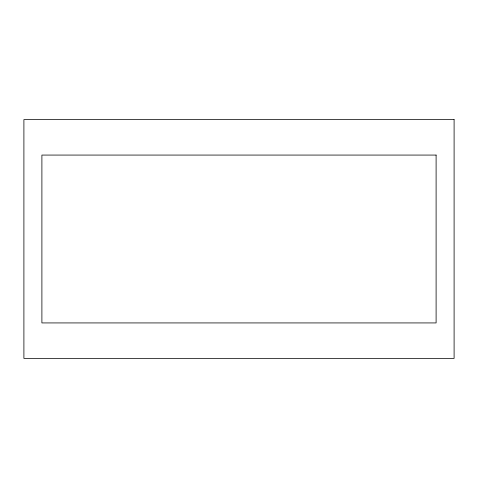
<?xml version="1.0" encoding="UTF-8"?>
<svg xmlns="http://www.w3.org/2000/svg" width="478" height="478" viewBox="0 0 478 478"><rect width="100%" height="100%" fill="white"/><g stroke="black" fill="none" stroke-linecap="round" stroke-linejoin="round"><path stroke-width="0.72" d="M454.1 119.596L23.9 119.596L23.9 358.404L454.1 358.404L454.1 119.596M436.103 155.069L41.897 155.069L41.897 322.931L436.103 322.931L436.103 155.069"/></g></svg>
